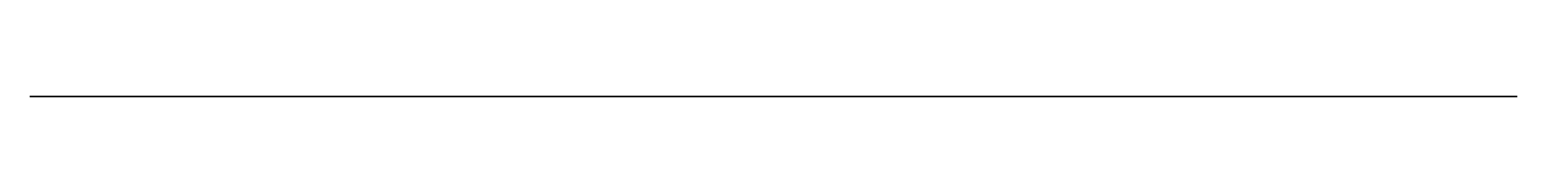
# Model space of a CAD drawing. Header units: millimetres. Extents: x 3.1 to 20.7, y 0 to 0.
import ezdxf

# ---------------------------------------------------------------- set-up
doc = ezdxf.new("R2010")
doc.units = ezdxf.units.MM
doc.layers.get('0').update_dxf_attribs({"color": 173, "true_color": 0x5858e1})

msp = doc.modelspace()

# ---------------------------------------------------------------- linework, layer by layer
at = {"color": 133, "true_color": 0x58c7e1, "extrusion": (0, -1, -1.19209e-07)}
msp.add_lwpolyline([(9.577, -123.929), (9.448, -123.807), (9.324, -123.681), (9.089, -123.416), (8.87, -123.138), (8.665, -122.847), (8.288, -122.242), (7.944, -121.618), (7.631, -120.981), (7.36, -120.326), (7.13, -119.655), (6.943, -118.971), (6.869, -118.624), (6.809, -118.276), (6.724, -117.574), (6.638, -116.158), (3.132, -116.158), (3.132, -142.752), (3.936, -143.546), (3.936, -201.351), (3.132, -202.224), (3.132, -221.534), (20.678, -221.534), (20.678, -166.949), (18.307, -166.949), (18.307, -148.569), (15.79, -148.569), (15.79, -134.494), (13.105, -133.261), (13.121, -131.536), (13.102, -131.107), (13.066, -130.679), (13.012, -130.253), (12.936, -129.829), (12.84, -129.408), (12.727, -128.991), (12.599, -128.58), (12.454, -128.174), (12.294, -127.774), (12.118, -127.381), (11.927, -126.994), (11.721, -126.615), (11.5, -126.244), (11.265, -125.882), (11.016, -125.53), (10.754, -125.188), (10.478, -124.857), (10.19, -124.536), (9.89, -124.227)], close=True, dxfattribs=at)

doc.saveas('drawing.dxf')
